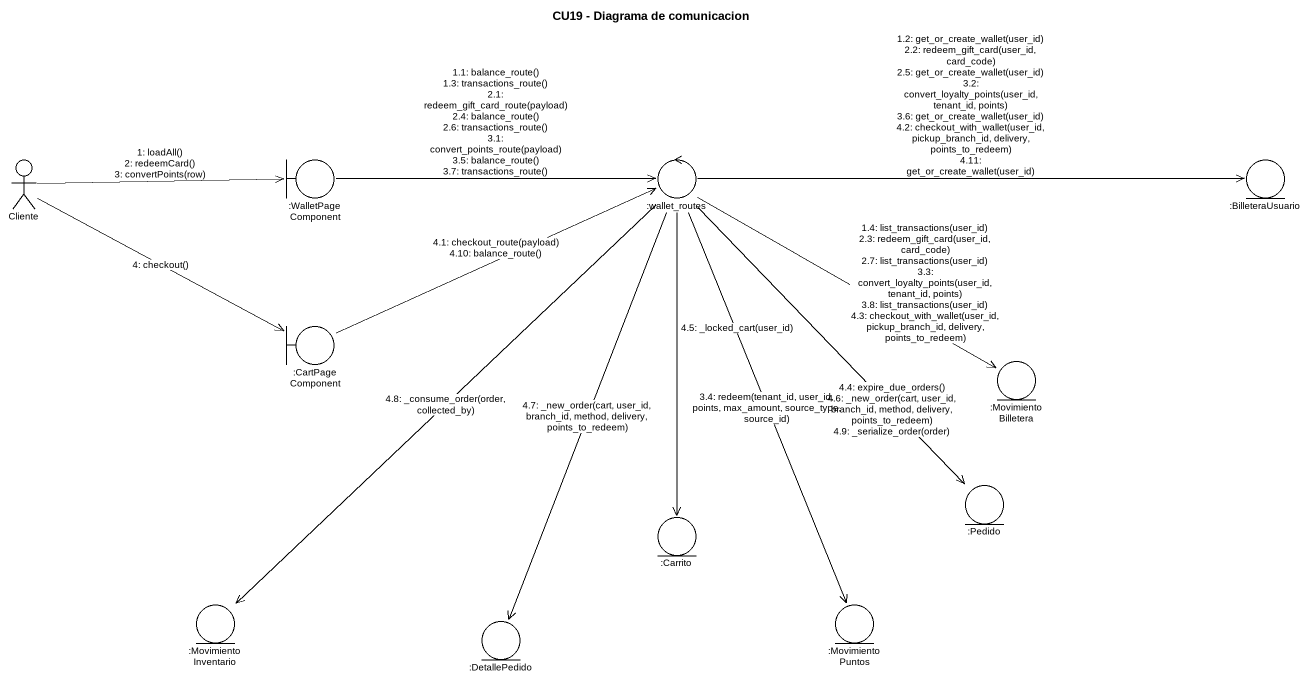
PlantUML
@startuml
title CU19 - Diagrama de comunicacion
actor Cliente
boundary ":WalletPageComponent" as WalletPageComponent
control ":wallet_routes" as wallet_routes
entity ":BilleteraUsuario" as BilleteraUsuario
boundary ":CartPageComponent" as CartPageComponent
entity ":MovimientoBilletera" as MovimientoBilletera
entity ":Pedido" as Pedido
entity ":Carrito" as Carrito
entity ":MovimientoInventario" as MovimientoInventario
entity ":MovimientoPuntos" as MovimientoPuntos
entity ":DetallePedido" as DetallePedido
Cliente -right-> WalletPageComponent : 1: loadAll()\n2: redeemCard()\n3: convertPoints(row)
WalletPageComponent -right-> wallet_routes : 1.1: balance_route()\n1.3: transactions_route()\n2.1: redeem_gift_card_route(payload)\n2.4: balance_route()\n2.6: transactions_route()\n3.1: convert_points_route(payload)\n3.5: balance_route()\n3.7: transactions_route()
wallet_routes -right-> BilleteraUsuario : 1.2: get_or_create_wallet(user_id)\n2.2: redeem_gift_card(user_id, card_code)\n2.5: get_or_create_wallet(user_id)\n3.2: convert_loyalty_points(user_id, tenant_id, points)\n3.6: get_or_create_wallet(user_id)\n4.2: checkout_with_wallet(user_id, pickup_branch_id, delivery, points_to_redeem)\n4.11: get_or_create_wallet(user_id)
wallet_routes -right-> MovimientoBilletera : 1.4: list_transactions(user_id)\n2.3: redeem_gift_card(user_id, card_code)\n2.7: list_transactions(user_id)\n3.3: convert_loyalty_points(user_id, tenant_id, points)\n3.8: list_transactions(user_id)\n4.3: checkout_with_wallet(user_id, pickup_branch_id, delivery, points_to_redeem)
wallet_routes --> MovimientoPuntos : 3.4: redeem(tenant_id, user_id, points, max_amount, source_type, source_id)
Cliente -right-> CartPageComponent : 4: checkout()
CartPageComponent -right-> wallet_routes : 4.1: checkout_route(payload)\n4.10: balance_route()
wallet_routes --> Pedido : 4.4: expire_due_orders()\n4.6: _new_order(cart, user_id, branch_id, method, delivery, points_to_redeem)\n4.9: _serialize_order(order)
wallet_routes --> Carrito : 4.5: _locked_cart(user_id)
wallet_routes --> DetallePedido : 4.7: _new_order(cart, user_id, branch_id, method, delivery, points_to_redeem)
wallet_routes --> MovimientoInventario : 4.8: _consume_order(order, collected_by)
@enduml
